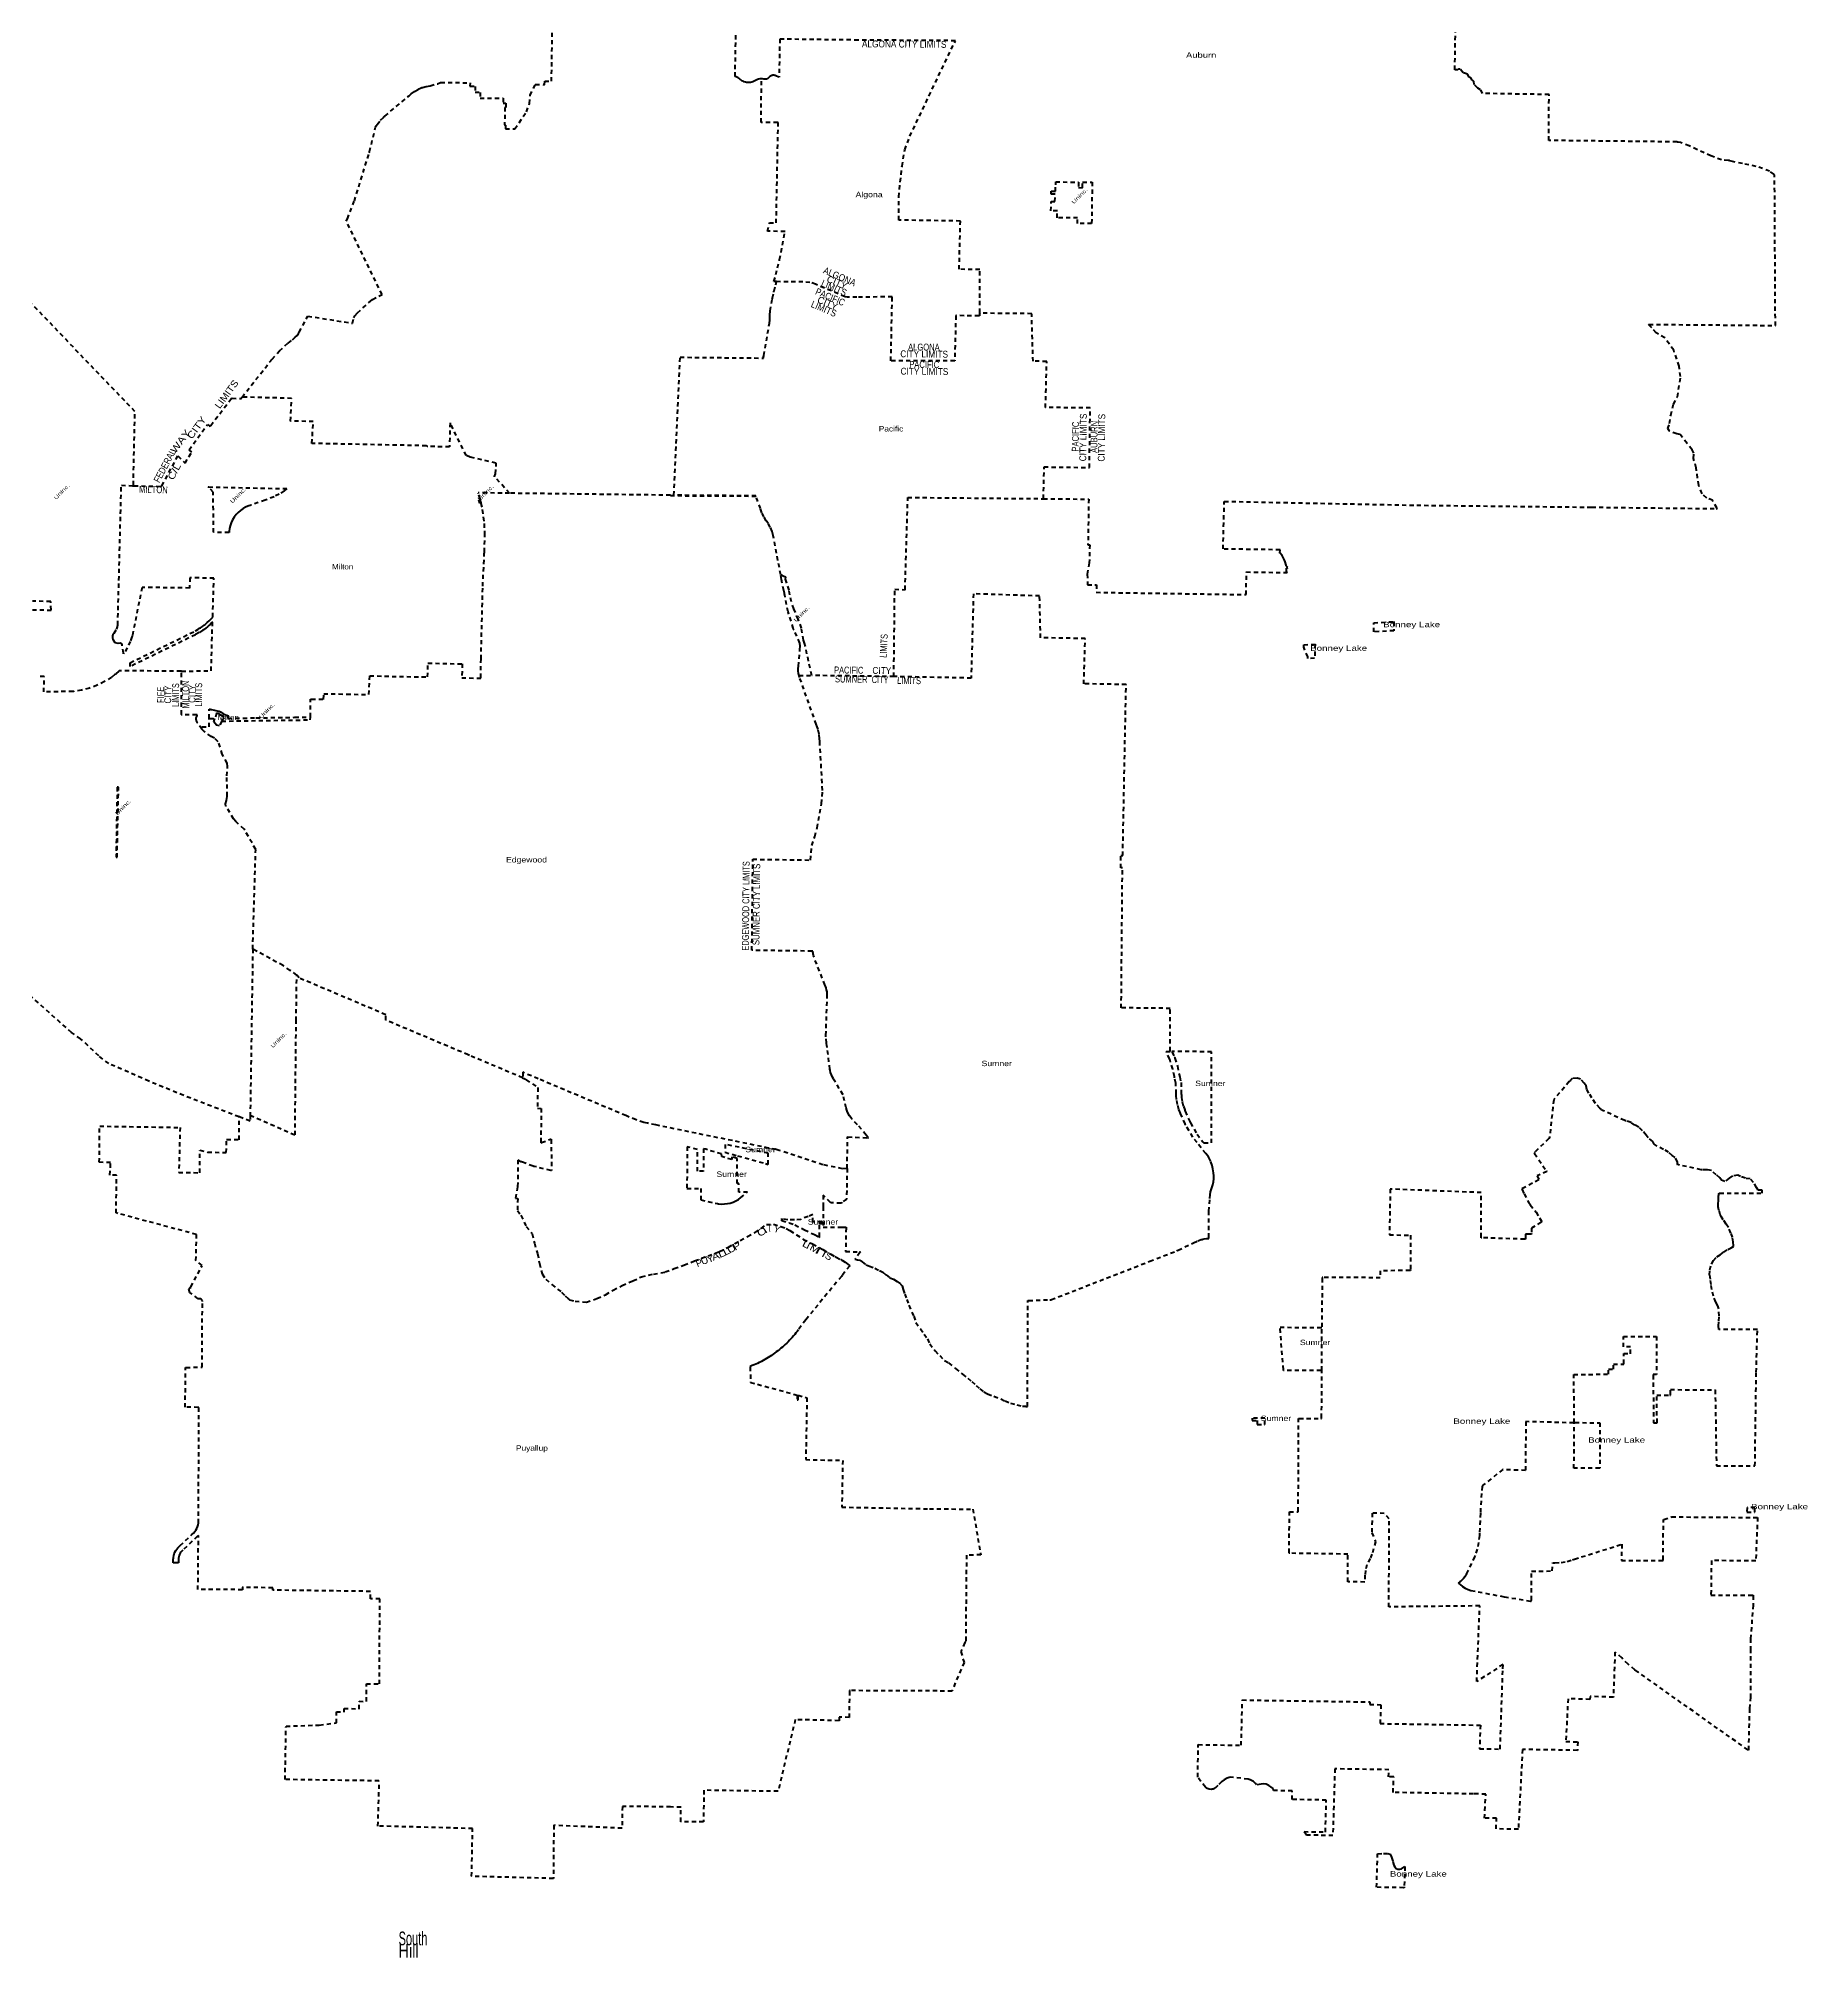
# Model space of a CAD drawing. Header units: feet. Extents: x -903180 to 1023491, y -707744 to 564635.
# Drawn here: x -335696 to -284148, y -129370 to -73448 of the extents above; entities that cross this region are included whole.
import ezdxf

# ---------------------------------------------------------------- set-up
doc = ezdxf.new("R2010")
doc.units = ezdxf.units.FT
doc.header["$LTSCALE"] = 80
doc.linetypes.add('SHORT_DASHED', pattern=[2.7, 1.5, -1.2])
doc.layers.add('13', color=7, linetype='SHORT_DASHED', lineweight=40)
for name, color, linetype in [('15', 7, 'Continuous'), ('16', 7, 'Continuous'), ('36', 7, 'Continuous')]:
    doc.layers.add(name, color=color, linetype=linetype)

msp = doc.modelspace()

# ---------------------------------------------------------------- linework, layer by layer
at = {"layer": '13'}
for p, q in [((-322795.83, -86982.46), (-322820.78, -86885.44)), ((-313533.53, -92012.58), (-313161.3, -92011.75)), ((-310771.59, -92042.59), (-313161.3, -92011.75)), ((-330718.29, -93264.8), (-330551.89, -93264.48)), ((-329450.38, -99984.04), (-329524.09, -104824.58)), ((-329850.07, -105537.14), (-329846.11, -104872.47)), ((-287225.86, -106419.95), (-287251.48, -106414.33)), ((-301592.22, -107649.39), (-301590.46, -107625.07)), ((-313587.14, -111122.74), (-313622.74, -111167.8)), ((-298302.8, -112260.44), (-298299.01, -111014.76)), ((-293225.38, -125620.21), (-293209.58, -125311.78))]:
    msp.add_line(p, q, dxfattribs=at)
for points in [[(-314626.64, -74627.35), (-314632.93, -74627.14), (-314671.62, -74629.93), (-314709.8, -74636.76), (-314747.06, -74647.53), (-314782.99, -74662.15), (-314817.19, -74680.44), (-314842.88, -74695.29), (-314876.71, -74710.82), (-314911.97, -74722.72), (-314948.28, -74730.87), (-314985.25, -74735.18), (-315022.47, -74735.6), (-315059.52, -74732.13), (-315096.01, -74724.8), (-315131.54, -74713.7), (-315165.71, -74698.95), (-315198.15, -74680.71), (-315228.5, -74659.18), (-315236.44, -74652.19), (-315256.17, -74634.83), (-315276.44, -74616.25), (-315291.07, -74604.18), (-315315.24, -74588.18), (-315340.96, -74574.79), (-315367.93, -74564.16), (-315395.87, -74556.41), (-315329.86, -70854.32)], [(-301179.66, -88326.09), (-301142.94, -86938.27), (-295534.08, -87050.76), (-290441.17, -87107.9), (-286803.78, -87151.09), (-286778.52, -87151.39), (-286789.9, -87131.33), (-286917.98, -86905.47), (-287088.41, -86841.61), (-287224.09, -86715.64), (-287320.47, -86473.22), (-287394.31, -85963.21), (-287470.27, -85686.73), (-287464.89, -85537.79), (-287514.25, -85434.69), (-287657.42, -85248.24), (-287857.62, -84990.56), (-287959.58, -84972.58), (-288171.9, -84891.81), (-288216.71, -84819.72), (-288174.05, -84669.32), (-288137.51, -84427.46), (-288056.04, -84106.25), (-287942.34, -83889.85), (-287847.99, -83301.39), (-287893.33, -82997.22), (-288049.8, -82531.9), (-288306.84, -82172.65), (-288558.94, -82030.63), (-288685.97, -81881.94), (-288765.06, -81802.95), (-288787.37, -81780.67), (-288765.06, -81780.87), (-285086.69, -81813.69), (-285109.6, -77440.4), (-285109.39, -77422.12), (-285131.67, -77405.3), (-285254.1, -77312.88), (-285647.64, -77177.94), (-286044.92, -77096.58), (-286299.39, -77045.89), (-286422.49, -77009.57), (-286460.37, -77009.47), (-286658.84, -76984.74), (-286967.59, -76871.33), (-287597.55, -76582.63), (-287850.03, -76480.69), (-287918.14, -76472.91), (-287938.14, -76470.62), (-287958.14, -76464.81), (-291687.78, -76421.74), (-291681.68, -75084.9), (-293621.43, -75053.23), (-293673.62, -74944.02), (-293753.08, -74895.22), (-293860.63, -74792.77), (-293873.31, -74697.46), (-293927.32, -74656.24), (-293951.1, -74605.69), (-294010.36, -74574.34), (-294058.4, -74493.24), (-294183.09, -74449.78), (-294272.81, -74340.11), (-294315.06, -74343.22), (-294336.18, -74361.25), (-294425.64, -74360), (-294382.29, -71389.71)], [(-329760.77, -83900.06), (-328917.4, -82832.94), (-328901.51, -82812.84), (-328883.74, -82792.94), (-328671.84, -82555.71), (-328416.46, -82323.89), (-328291.31, -82227.39), (-328268.16, -82209.54), (-328251.31, -82194.35), (-328211.2, -82158.17), (-328159.9, -82101.1), (-328117.97, -82043.29), (-328106.44, -82025.59), (-328094.61, -82003.29), (-327848.49, -81539.71), (-326542.83, -81749.43), (-326502.99, -81588.63), (-326477.94, -81532.98), (-326398.17, -81446.06), (-326022.66, -81104.15), (-325963.93, -81056.72), (-325683.37, -80909.38), (-326723.43, -78773.2), (-326692.09, -78703.79), (-326489.85, -78185.5), (-326056.99, -76786.59), (-326050.81, -76766.62), (-326045.93, -76746.59), (-325872.53, -76035.54), (-325867.51, -76014.97), (-325853.93, -75995.54), (-325824.37, -75953.24), (-325726.58, -75834.3), (-325639.22, -75748.24), (-325616.96, -75726.3), (-325599.25, -75711.37), (-324895.12, -75117.53), (-324876.68, -75101.97), (-324855.12, -75083.52), (-324832.58, -75064.23), (-324735.12, -74992.9), (-324630.73, -74932.16), (-324540.56, -74891.64), (-324520.66, -74882.7), (-324500.56, -74875.66), (-324400.53, -74853.21), (-324283.56, -74829.88), (-324071.91, -74767.43), (-323976.95, -74729.66), (-323119.69, -74742.97), (-323121.08, -74842.95), (-322971.09, -74845.29), (-322973.48, -75017.79), (-322823.51, -75020.12), (-322825.89, -75192.14), (-322150.2, -75189.71), (-322152.68, -75339.71), (-322076.27, -75339.44), (-322077.69, -75457.49), (-322106.22, -75457.24), (-322112.25, -75969.76), (-322086.38, -75980.86), (-322087.54, -76078.75), (-321812.42, -76082.08), (-321473.54, -75586.32), (-321386.09, -75346.7), (-321369.57, -75107.2), (-321217, -74794.41), (-320945.24, -74796.64), (-320944.52, -74696.48), (-320744.32, -74697.2), (-320709.72, -72321.37)], [(-308268.85, -81455.14), (-308268.85, -81435.5), (-308268.8, -80186.34), (-308868.18, -80174.15), (-308832.37, -78769.09), (-310627.52, -78742.71), (-310629.33, -78063.64), (-310532.72, -77172.53), (-310449.93, -76696.06), (-310305.46, -76296.62), (-308978.57, -73515.64), (-311811.17, -73497.37), (-314093.72, -73470.15), (-314114.95, -74556.72), (-314115.37, -74578.13), (-314138.86, -74568.64), (-314189.54, -74548.18), (-314194.54, -74545.14), (-314210.38, -74536.96), (-314226.99, -74530.49), (-314244.19, -74525.79), (-314261.78, -74522.91), (-314279.57, -74521.88), (-314297.38, -74522.73), (-314315, -74525.42), (-314332.24, -74529.95), (-314348.91, -74536.25), (-314364.83, -74544.26), (-314379.83, -74553.89), (-314393.74, -74565.04), (-314406.41, -74577.58), (-314413.3, -74588.28), (-314421.45, -74598.47), (-314430.62, -74607.75), (-314440.71, -74616.02), (-314451.61, -74623.19), (-314463.2, -74629.18), (-314475.36, -74633.92), (-314487.94, -74637.37), (-314500.81, -74639.49), (-314513.84, -74640.25), (-314526.87, -74639.64), (-314539.77, -74637.67), (-314552.39, -74634.37), (-314555.74, -74633.71), (-314594.16, -74628.4), (-314626.64, -74627.35)], [(-314190.56, -80536.18), (-314263.57, -80534.74), (-314156.79, -80137.47), (-314098.75, -79894.66), (-313977.17, -79261.77), (-313940.11, -79072.47), (-314451.6, -79067.44), (-314398.26, -78819.33), (-314198.28, -78822.03), (-314141.73, -75927.59), (-314141.24, -75902.55), (-314161.34, -75902.26), (-314640.13, -75895.25), (-314626.83, -74645.17), (-314626.64, -74627.35)], [(-332929.66, -86484.47), (-332929.22, -86464.44), (-332882.27, -84320.56), (-337921.82, -79064.69)], [(-314789.29, -86792.86), (-314792.32, -86778.84), (-317179.9, -86758.91), (-316996.78, -82738.18), (-314591.93, -82762.35), (-314571.3, -82762.42), (-314567.65, -82742.42), (-314564.51, -82725.2), (-314560.27, -82701.95), (-314557.4, -82685.2), (-314397.12, -81749.85), (-314393.49, -81728.7), (-314391, -81709.85), (-314389.03, -81694.99), (-314384.06, -81614.45), (-314382.82, -81594.35), (-314382.94, -81574.45), (-314383.36, -81506.85), (-314383.48, -81486.35), (-314382.76, -81466.85), (-314382.72, -81465.68), (-314378.21, -81423.55), (-314375.96, -81402.46), (-314372.64, -81383.55), (-314313.98, -81048.93), (-314310.27, -81027.77), (-314306.17, -81008.93), (-314269.29, -80839.16), (-314264.5, -80817.11), (-314259.6, -80799.16), (-314213.78, -80631.23), (-314190.56, -80536.18)], [(-308268.85, -81455.14), (-308272.31, -81475.5), (-308273.38, -81511), (-308274.01, -81531.58), (-308293.99, -81531.41), (-308965.5, -81525.84), (-308997.52, -82848.18), (-310856.81, -82838.96), (-310821.38, -81045.85), (-310820.47, -80975.66), (-311848.58, -80993.13), (-312129.36, -80991.12), (-312192.64, -80976.23), (-312795.64, -80722.34), (-313050.53, -80611.11), (-313218.46, -80556.78), (-313422.33, -80542.22), (-314190.56, -80536.18)], [(-306411.73, -86861.27), (-306390.86, -85934.34), (-305073.44, -85952.72), (-305049.96, -84215.15), (-306351.27, -84204.37), (-306316.23, -82859.62), (-306716.59, -82855.05), (-306754.3, -81469.81), (-308251.7, -81456.23), (-308268.85, -81455.14)], [(-332929.66, -86484.47), (-332910.34, -86484.85), (-332129.14, -86500.99), (-332108.51, -86501.41), (-332097.76, -86481.4), (-331629.98, -85610.97), (-331422.21, -85824.54), (-331227.45, -85506.8), (-331302.66, -85438.69), (-330769.49, -84698.35), (-330708.53, -84734.59), (-330687.54, -84747.07), (-330671.83, -84726.48), (-330084.16, -83956.59), (-330067.52, -83934.79), (-330048.89, -83935.49), (-329817.11, -83944.16), (-329797.11, -83946.03)], [(-329797.11, -83946.03), (-329781.3, -83926.03), (-329760.77, -83900.06)], [(-321971.58, -86701.11), (-322409.3, -86213.56), (-322372.62, -86134.26), (-322358.39, -85825.67), (-323115.21, -85646.82), (-323228.29, -85598.29), (-323701.73, -84653.53), (-323717.52, -85351.86), (-324351.35, -85338.65), (-324371.3, -85338.23), (-324391.35, -85318.26), (-327724.14, -85250.17), (-327686.59, -84615.53), (-328350.04, -84596.74), (-328318.49, -83937.05), (-329760.77, -83900.06)], [(-331522.38, -91887.68), (-330660.79, -91873.08), (-330623.6, -90452.05), (-330662.9, -90489.67), (-330694.99, -90521.78), (-330730.2, -90553.11), (-330773.24, -90590.7), (-330819.41, -90628.29), (-330885.92, -90676.85), (-330903.97, -90692.47), (-331009.61, -90760.61), (-331119.95, -90824.05), (-333025.03, -91753.55), (-333025.03, -91642.29), (-331124.64, -90713.62), (-331097.65, -90698.35), (-331053.04, -90674.85), (-331000.22, -90637.26), (-330972.05, -90620.81), (-330946.18, -90603.23), (-330916.44, -90582.87), (-330897.66, -90566.42), (-330870.27, -90547.62), (-330849.6, -90531.22), (-330774.47, -90466.61), (-330722.83, -90420.79), (-330674.7, -90373.8), (-330617.04, -90308.22), (-330582.91, -89177.73), (-331279.81, -89164.81), (-331293.64, -89462.89), (-332676.56, -89445.77), (-332957.03, -90848.02), (-332960.11, -90863.4), (-332969.18, -90888.02), (-333018.16, -91020.96), (-333107.39, -91206.21), (-333205.47, -91364.9), (-333216.49, -91382.72), (-333219.08, -91364.9), (-333257.71, -91099.65), (-333314.93, -91072.65), (-333374.71, -91079.87), (-333462.69, -91060.6), (-333503.07, -90979.81), (-333512.86, -90960.24), (-333521.29, -90939.81), (-333524.58, -90929.95), (-333528.25, -90913.31), (-333530.16, -90896.38), (-333530.3, -90879.34), (-333528.65, -90862.38), (-333525.23, -90845.69), (-333520.09, -90829.44), (-333515.54, -90819), (-333505.11, -90799.43), (-333492.25, -90779), (-333420.92, -90665.68), (-333416.33, -90657.03), (-333401.75, -90624.43), (-333390.65, -90590.48), (-333387.5, -90575.79), (-333383.79, -90558.49), (-333383.21, -90535.79), (-333278.8, -86466.07), (-332950.34, -86483.38), (-332929.66, -86484.47)], [(-326038.75, -92017.19), (-325392.79, -92036.69), (-324356.43, -92054.7), (-324345.04, -91652.98), (-323346.73, -91673.41), (-323357.19, -92079.1), (-322827.33, -92092.24), (-322807.33, -92092.73), (-322807.05, -92072.51), (-322799.32, -91530.06), (-322747.21, -89411.18), (-322703.16, -88453.27), (-322702.24, -88433.27), (-322701.11, -88413.27), (-322683.75, -87921.5), (-322704.31, -87511.91), (-322767.58, -87106.71), (-322791.28, -87002.44), (-322795.83, -86982.46)], [(-321971.58, -86701.11), (-322638.43, -86692.85), (-322879.72, -86686.92), (-322878.73, -86692.3)], [(-322820.78, -86885.44), (-322827.65, -86862.53), (-322872.75, -86712.26), (-322878.73, -86692.3)], [(-322795.83, -86982.46), (-322815.83, -86986.9), (-322835.72, -86991.31), (-322860.86, -86894.66), (-322841.65, -86890.24), (-322820.78, -86885.44)], [(-314789.29, -86792.86), (-317281.69, -86779.8), (-317281.29, -86759.22), (-321971.58, -86701.11)], [(-314066.42, -89082.16), (-314282.8, -87934.24), (-314320.26, -87814.55), (-314372.84, -87691.94), (-314437.67, -87576.01), (-314491.7, -87502.5), (-314559.7, -87389.93), (-314615.72, -87270.56), (-314657.93, -87148.92), (-314789.29, -86792.86)], [(-310771.59, -92042.59), (-310744.34, -89501.07), (-310443.16, -89512.21), (-310364, -86823.77), (-306441.17, -86860.77), (-306411.73, -86861.27)], [(-306411.73, -86861.27), (-305092.93, -86872.79), (-305114.93, -88201.22), (-305064.94, -88201.98), (-305075.41, -88729.78), (-305135.71, -89057.65), (-305127.22, -89365.69), (-304867.43, -89369.66), (-304871.66, -89588.66)], [(-304871.66, -89588.66), (-300507.67, -89655.39), (-300494.93, -88995.5), (-299313.06, -89013.58), (-299312.67, -88993.58), (-299329.67, -88993.32), (-299331.2, -88882.26), (-299291.63, -88862.65), (-299335.9, -88817.53), (-299342.95, -88798.8), (-299367.67, -88702.21), (-299384.63, -88650.39), (-299424.2, -88573.13), (-299460.41, -88514.52), (-299521.59, -88434.88), (-299530.06, -88415.64), (-299519.49, -88398.35), (-299518.76, -88350.36), (-301179.66, -88326.09)], [(-313533.53, -92012.58), (-313546.96, -91950.35), (-313554.68, -91878.94), (-313554.9, -91807.12), (-313548.08, -91740.32), (-313511.92, -91296.37), (-313507.32, -91254.34), (-313503.86, -91155.3), (-313510.03, -91067.11), (-313678.67, -90694.43), (-313690.4, -90668.51), (-313700.61, -90635.95), (-313851.24, -90155.18), (-313950.92, -89661.05), (-313955.42, -89638.71), (-313961.2, -89612.21), (-313978.76, -89531.78), (-314040.94, -89217.31), (-314066.42, -89082.16)], [(-313161.3, -92011.75), (-313369.88, -91074.48), (-313404.43, -90981.12), (-313463.18, -90633.62), (-313556.48, -90374.29), (-313684.33, -90073.47), (-313753.45, -89869.46), (-313824.62, -89527.87), (-313924.14, -89204.78), (-313919.37, -89144.11), (-313977.02, -89128.64), (-314066.42, -89082.16)], [(-335871.83, -90096.23), (-335321.65, -90105.73), (-335337.22, -89855.43), (-335866.53, -89846.29)], [(-301590.46, -107625.07), (-301563.24, -107247.87), (-301563.18, -107239.4), (-301557.28, -107148.24), (-301541.88, -107058.19), (-301517.16, -106970.25), (-301483.38, -106885.37), (-301472.89, -106850.08), (-301454.29, -106764.77), (-301444.71, -106677.99), (-301444.26, -106590.68), (-301452.94, -106503.8), (-301474.47, -106387.76), (-301497.02, -106291.8), (-301537.36, -106171.6), (-301581.06, -106075.96), (-301590.15, -106056.06), (-301606.23, -106035.96), (-301681.29, -105942.11), (-301937.6, -105623.85), (-302062.83, -105465.4), (-302264.34, -105115.74), (-302273.3, -105100.2), (-302283.99, -105075.74), (-302417.57, -104770.02), (-302426.43, -104749.75), (-302434.25, -104730.02), (-302463.87, -104655.28), (-302506.22, -104512.86), (-302533.45, -104366.79), (-302543.87, -104236.14), (-302547.28, -104216.14), (-302547.69, -104196.14), (-302553.88, -103892.41), (-302590.13, -103739.64), (-302593.3, -103726.27), (-302598.75, -103699.64), (-302643.56, -103480.72), (-302723.52, -103220.2), (-302729.2, -103201.71), (-302738.88, -103180.2), (-302826.64, -102985.36), (-302835.61, -102965.43), (-302819.82, -102965.69), (-302748.37, -102966.88), (-302724.24, -102967.28), (-302724.14, -102947.21), (-302717.98, -101712.13), (-304145.52, -101695.72), (-304110.58, -97616.68), (-304162.11, -97615.5), (-304154.96, -97255.57), (-304102.97, -97256.76), (-304004.02, -92276.4), (-305235.73, -92255.12), (-305198.05, -90935.57), (-306496.26, -90913.14), (-306524.83, -89694.92), (-308453.11, -89632.25), (-308519.2, -92087.53), (-310771.59, -92042.59)], [(-331522.38, -91887.68), (-331542.38, -91887.54), (-333322.88, -91875.04), (-333339.06, -91874.93), (-333360.86, -91894.9), (-333425.13, -91953.8), (-333443.92, -91971.02), (-333465.13, -91987.17), (-333565.08, -92063.31), (-333766.61, -92191.24), (-333980.42, -92297.41), (-334204.14, -92380.64), (-334435.35, -92440.03), (-334651.49, -92471.96), (-334666.67, -92474.21), (-334691.49, -92474.73), (-335536.26, -92491.84), (-335527.54, -92041.99), (-335719.11, -92038.81)], [(-330930.58, -93576.56), (-331054.43, -93396.21), (-331057.72, -93392.03), (-331069.44, -93373.45), (-331079.14, -93353.75), (-331086.74, -93333.14), (-331092.14, -93311.85), (-331095.28, -93290.11), (-331096.13, -93268.16), (-331094.69, -93246.25), (-331074.1, -93182.68), (-331067.6, -93162.62), (-331087.62, -93162.41), (-331507.7, -93158.09), (-331530.92, -93157.91), (-331530.79, -93137.88), (-331522.38, -91887.68)], [(-326714.02, -92553.21), (-326065.29, -92568.64), (-326038.75, -92017.19)], [(-313196.24, -97389.56), (-313157.37, -96965.65), (-313075.83, -96702.69), (-313007.42, -96450.14), (-312876.83, -95748.77), (-312847.61, -95360.35), (-312886.26, -94701.15), (-312931.72, -93926.16), (-312934.09, -93855.13), (-312949.35, -93719.9), (-312978.45, -93587.94), (-313013.27, -93483.51), (-313023.34, -93459.17), (-313032.84, -93432.35), (-313514.27, -92074.47), (-313523.94, -92047.2), (-313532.42, -92017.73), (-313533.53, -92012.58)], [(-327769.6, -93222.41), (-327763.54, -93222.3), (-327763.64, -92721.16), (-327763.65, -92701.18), (-327745.11, -92701.46), (-327386.51, -92706.92), (-327379.91, -92542.49), (-326714.02, -92553.21)], [(-330930.58, -93576.56), (-330931.59, -93512.55), (-330723.41, -93512.55), (-330718.3, -93264.8), (-330718.29, -93264.8)], [(-330718.29, -93264.8), (-330718.23, -93261.66), (-330715.52, -92996.95), (-330696.61, -92997.06), (-330693, -92997.43), (-330674.88, -92999.27), (-330653, -93002.85), (-330560.06, -93018.06), (-330449.66, -93048.24), (-330429.22, -93055.47), (-330408.11, -93062.93), (-330389.22, -93074.82), (-330317.41, -93120), (-330287.66, -93138.73), (-330277.41, -93145.05), (-330266.25, -93151.94), (-330236.17, -93166.41), (-330204.73, -93177.66), (-330184.88, -93182.49), (-330164.87, -93186.86), (-330165.64, -93207.18), (-330167.66, -93260.58), (-329355.38, -93246.03), (-328228.09, -93230.51), (-327769.6, -93222.41)], [(-330351.69, -93342.41), (-330422.56, -93483.17), (-330507.37, -93455.92), (-330582.85, -93358.6), (-330551.89, -93264.48)], [(-330351.69, -93342.41), (-330350.67, -93340.37), (-330348.02, -93336.17), (-330280.21, -93228.94), (-330302.86, -93218), (-330375.63, -93172.63), (-330424.37, -93141.99), (-330440.86, -93131.72), (-330468.76, -93121.58), (-330501.59, -93111.6), (-330551.89, -93264.48)], [(-330351.69, -93342.41), (-327772.45, -93304.43), (-327769.6, -93222.41)], [(-329846.11, -104872.47), (-331461.96, -104249.98), (-332478.21, -103833.81), (-333646.47, -103321.23), (-333936.45, -103097.49), (-334465.95, -102594.38), (-334729.76, -102417.25), (-336967.64, -100418.02), (-338232.77, -99434.31), (-339898.55, -98364.01), (-343297.92, -96411.82), (-343848.15, -96065.1), (-346260.13, -94678.22), (-347315.37, -93992.31), (-347831.21, -93425.87)], [(-329450.38, -99984.04), (-329364.44, -97079.37), (-329699.89, -96490.49), (-329946.47, -96268.8), (-330008.03, -96191.8), (-330230.04, -95816.05), (-330241.74, -95747.65), (-330210.32, -95655.95), (-330197.69, -95523.29), (-330200.57, -95102.18), (-330204.81, -94939.92), (-330182.51, -94662.55), (-330194.46, -94562.93), (-330337.63, -94308.04), (-330454.83, -93943.55), (-330562.8, -93841.54), (-330658.86, -93790.29), (-330852.23, -93655.44), (-330930.58, -93576.56)], [(-312133.69, -106374.97), (-312117.8, -105476.54), (-312117.45, -105457.09), (-312109.74, -105457.43), (-311536.5, -105482.99), (-311505.27, -105484.38), (-311527.51, -105463.88), (-311579.1, -105405.6), (-311711.96, -105229.56), (-311830.95, -105107.57), (-311997.14, -104934.38), (-312006.43, -104924.69), (-312028.32, -104894.38), (-312062.11, -104846.35), (-312100.07, -104778.22), (-312130.7, -104706.49), (-312147.63, -104651.55), (-312153.68, -104631.91), (-312158.63, -104611.55), (-312251.3, -104230.34), (-312505.14, -103807.32), (-312518.67, -103784.78), (-312529.61, -103767.32), (-312558.65, -103718.6), (-312589.88, -103651), (-312613.87, -103580.5), (-312626.38, -103525.4), (-312630.09, -103509.09), (-312633.12, -103485.4), (-312713.94, -102853.56), (-312717.77, -102823.6), (-312719.4, -102813.56), (-312735.42, -102714.53), (-312748.49, -102540.3), (-312750.07, -102519.29), (-312749.47, -102500.3), (-312715.57, -101419.86), (-312714.99, -101401.4), (-312712.94, -101379.86), (-312709.71, -101345.73), (-312709.7, -101285.55), (-312715.98, -101225.7), (-312728.48, -101166.83), (-312747.07, -101109.59), (-312765.62, -101067.91), (-312772.54, -101047.91), (-312780.38, -101027.91), (-313116.04, -100171.12), (-313132.32, -100064.03), (-313135.35, -100044.05), (-313156.56, -100043.75), (-314907.24, -100019.51), (-314879.77, -97366.25), (-313196.24, -97389.56)], [(-328168.81, -100741.04), (-328357.13, -100603.57), (-328566.81, -100465.14), (-329450.38, -99984.04)], [(-329524.09, -104824.58), (-328218.91, -105398.08), (-328185.6, -102070.69), (-328168.81, -100741.04)], [(-325576.08, -102052.09), (-325574.24, -101896.31), (-328099.43, -100826.33), (-328161.5, -100746.37), (-328168.81, -100741.04)], [(-321586.55, -103735.88), (-323132.61, -103083.5), (-323152.61, -103075.06), (-323172.61, -103066.21), (-325560.06, -102058.85), (-325576.08, -102052.09)], [(-321586.55, -103735.88), (-321586.56, -103736.15), (-321522.1, -103763.35), (-321516.41, -103765.75), (-321482.1, -103789.27), (-321145.66, -104019.85), (-321155.35, -104617.91), (-321048.25, -104624.38), (-321054.14, -105605.64), (-321054.25, -105624.65), (-321034.26, -105617.54), (-320774.8, -105525.31), (-320753.9, -105517.88), (-320753.73, -105538.2), (-320746.28, -106415.95), (-320746.1, -106435.97), (-320766.21, -106431.27), (-321239.13, -106320.52), (-321256.82, -106316.38), (-321279.13, -106308.33), (-321595.16, -106194.26), (-321622.22, -106184.49), (-321635.16, -106178.35), (-321725.55, -106132.99), (-321731.93, -106908.84), (-321795.03, -107246.39), (-321731.35, -107248.96), (-321734.56, -107597.57), (-321635.68, -107740.92), (-321484.1, -108064.85), (-321340.64, -108241.87), (-321324.45, -108261.85), (-321313.46, -108281.87), (-321242.66, -108555.81), (-321149.35, -108857.4), (-321096.24, -109144.77), (-321017.04, -109450.32), (-320909.02, -109603.38), (-320734.57, -109758.71), (-320570.13, -109895.93), (-320449.73, -109980.77), (-320351.56, -110087.6), (-320256.6, -110175.04), (-320231.39, -110196.96), (-320219.15, -110200), (-320060.37, -110239.4), (-319728.43, -110272.88), (-319422.05, -110165.71), (-319169.98, -110054.3), (-318948.02, -109922.68), (-318687.81, -109789.2), (-318371.23, -109649.95), (-318127.18, -109530.47), (-317776.64, -109455.61), (-317432.21, -109392.76), (-317172.15, -109293.43), (-316885.91, -109192.21), (-316577.45, -109070.99), (-316182.3, -108920.01), (-315851.7, -108798.88), (-315591.5, -108667.42), (-315246.5, -108474.07), (-315030.62, -108354.47), (-314808.74, -108242.94), (-314639.15, -108121.15), (-314481.68, -108009.35), (-314280.38, -108002.16), (-314063.29, -108069.32), (-313906.55, -108126.2), (-313798.09, -108180.86), (-313609.44, -108306.15), (-313402.73, -108441.54), (-313139.64, -108575.16), (-312836.44, -108741.09), (-312609.58, -108872.56), (-312494.14, -108942.66), (-312464.25, -108960.81), (-312454.14, -108965.41), (-312330.08, -109021.9), (-312318.73, -109027.07), (-312290.08, -109043.93), (-312270.44, -109055.48), (-312194.17, -109106.42), (-312148.39, -109138.79), (-312098.91, -109178.42), (-312069.59, -109190.44), (-312048.9, -109198.92), (-312064.34, -109218.64), (-312276.12, -109489.03), (-312300.03, -109519.55), (-312300.47, -109520.11), (-313339.42, -110788.86), (-313552.19, -111077.33), (-313587.14, -111122.74)], [(-312133.69, -106374.97), (-312270.03, -106387.42), (-312837.57, -106266.58), (-314111.43, -105849.81), (-314196.05, -105824.04), (-314418.72, -105781.6), (-317710.12, -105108.68), (-317947.81, -105060.7), (-318056.08, -105032.35), (-318280.39, -104959.24), (-318577.15, -104836.3), (-321132.39, -103765.64), (-321579.82, -103574.6), (-321586.55, -103735.88)], [(-287251.48, -106414.33), (-287904.92, -106270.73), (-287924.57, -106266.41), (-287935.45, -106246.33), (-287937.45, -106242.64), (-287939.23, -106182.32), (-288009.07, -106057.36), (-288093.22, -105994.67), (-288197.36, -105905.73), (-288349.75, -105820.62), (-288532.24, -105725.32), (-288622.44, -105666.61), (-288660.32, -105594.06), (-288792.51, -105480.89), (-288854.49, -105402.2), (-288960.51, -105279.1), (-289066.61, -105176.09), (-289178.88, -105111.25), (-289291.11, -105032.34), (-289436.53, -104992.62), (-289458.32, -104986.91), (-289476.53, -104978.56), (-290118.85, -104684.09), (-290138.79, -104674.95), (-290151.85, -104654.92), (-290201.78, -104616.16), (-290325.83, -104478.89), (-290429.7, -104319.6), (-290517.57, -104178.48), (-290583.5, -104079.66), (-290595.13, -103971.04), (-290657.13, -103894.37), (-290761.14, -103771.27), (-290865.52, -103742.65), (-291008.24, -103754.09), (-291057.2, -103805.45), (-291069.73, -103818.59), (-291092.9, -103845.45), (-291545.22, -104369.5), (-291665.83, -105466.28), (-291668.59, -105491.34), (-291684.18, -105506.28), (-292097.49, -105902.36), (-292115.73, -105919.84), (-292101.04, -105941.53), (-291758.24, -106444.97), (-291744.11, -106463), (-292026.68, -106592.68), (-291975.05, -106707.95), (-292457.91, -106961.6), (-292477.59, -106971.94), (-292468.28, -106992.11), (-292409.85, -107118.69), (-292256.37, -107393.81), (-292244, -107415.99), (-292230.14, -107433.81), (-292061.21, -107651.09), (-291958.45, -107813.56), (-291904.95, -107909.84), (-291894.78, -107928.13), (-291917.47, -107942.54), (-292190.87, -108116.14), (-292191.1, -108271.52), (-292191.13, -108291.51), (-292213.76, -108291.56), (-292351.07, -108291.86), (-292370.83, -108291.9), (-292370.66, -108311.9), (-292369.72, -108425.75), (-292369.61, -108439.22), (-292389.55, -108438.53), (-293637.96, -108395.39), (-293657.96, -108394.7), (-293657.97, -108375.9), (-293658.48, -107079.92), (-296308.66, -106976.96), (-296332.31, -108307.03), (-295721.07, -108322.77), (-295716.1, -109328.77), (-295716, -109348.75), (-295737.74, -109348.96), (-296600.48, -109356.98), (-296597.91, -109560.96), (-298274.59, -109549.03), (-298294.56, -109548.89), (-298294.65, -109579.26), (-298299.01, -111014.76)], [(-329524.09, -104824.58), (-329526.69, -104995.52), (-329846.11, -104872.47)], [(-325773.35, -124220.44), (-328506.66, -124180.91), (-328481.02, -122625.67), (-327510.7, -122594.54), (-327010.22, -122531.75), (-327009.84, -122206.63), (-326789.85, -122211.11), (-326789.31, -122111.1), (-326349.35, -122120.07), (-326348.16, -121901.77), (-326138.18, -121906.05), (-326135.36, -121389.28), (-325760.41, -121396.93), (-325747.69, -118917.23), (-326023.9, -118913.62), (-326022.2, -118700.11), (-328865.61, -118663.56), (-328868.62, -118594.28), (-329744.06, -118580.34), (-329751.2, -118649.73), (-331046.46, -118643.53), (-331032.53, -117092.91), (-331032.31, -117068.56), (-331056.92, -117091.78), (-331486.87, -117497.36), (-331494.42, -117503.8), (-331520.76, -117529.45), (-331544.26, -117557.71), (-331564.69, -117588.27), (-331581.8, -117620.81), (-331595.42, -117654.95), (-331605.4, -117690.33), (-331611.63, -117726.56), (-331612.72, -117743.24), (-331614.03, -117763.29), (-331614.21, -117783.24), (-331614.78, -117845.12), (-331614.96, -117865.37), (-331634.96, -117865.15), (-331745.62, -117863.95), (-331764.95, -117863.74), (-331764.77, -117843.73), (-331764.21, -117781.58), (-331764.03, -117761.41), (-331762.73, -117741.58), (-331760.59, -117708.93), (-331751.7, -117657.23), (-331737.46, -117606.73), (-331718.02, -117558.01), (-331693.6, -117511.58), (-331664.45, -117467.96), (-331630.9, -117427.63), (-331606.4, -117403.76), (-331589.89, -117388.58), (-331566.4, -117366.24), (-331220.66, -117037.35), (-331179.37, -116999.88), (-331142.23, -116958.3), (-331109.63, -116913.07), (-331081.94, -116864.67), (-331059.46, -116813.65), (-331042.44, -116760.56), (-331039.84, -116749.35), (-331031.09, -116711.63), (-331031.08, -116709.35), (-331019.32, -113356.72), (-331019.26, -113338.23), (-331039.25, -113337.92), (-331417.67, -113332.08), (-331406.73, -112194.76), (-331406.54, -112174.62), (-331391.75, -112174.23), (-330927.23, -112161.93), (-330916.99, -110252.34), (-330916.88, -110232.14), (-330932.75, -110212.34), (-330962.73, -110174.92), (-331043.22, -110170.6), (-331284.02, -109990.9), (-331315.63, -109891.67), (-331281.24, -109849.57), (-331256.8, -109845.74), (-331250.77, -109826.44), (-330922.4, -109199.21), (-331104.98, -109061.92), (-331089.45, -108299.55), (-333430.68, -107673.55), (-333417.69, -106569.89), (-333610.69, -106569.13), (-333590.04, -106201.64), (-333920.24, -106196.18), (-333909.82, -105143.32), (-331567.26, -105181.24), (-331604.35, -106494.81), (-330992.34, -106499.35), (-330990.03, -105838.35), (-330765, -105900.9), (-330219.97, -105911.89), (-330210.53, -105529.29), (-329850.07, -105537.14)], [(-312133.69, -106374.97), (-312149.47, -107267.48), (-312272.58, -107366.37), (-312293.7, -107383.33), (-312312.58, -107383.22), (-312589.73, -107381.7), (-312602.71, -107381.63), (-312622.87, -107361.59), (-312829.36, -107156.33), (-312830.5, -107488.32), (-312832.54, -108083.89), (-312316.41, -108086.72), (-312296.41, -108086.39), (-312276.41, -108086.94), (-312184.01, -108089.48), (-312164.02, -108090.03), (-312164.36, -108109.56), (-312176.47, -108794.08), (-311770.56, -108806.6), (-311742.27, -108807.48), (-311757.74, -108827.22), (-311892.2, -108998.89), (-311907.69, -109018.67), (-311887.86, -109022.81), (-311825.85, -109035.74), (-311763.58, -109044.05), (-311695.48, -109100.64), (-311581.27, -109187.57), (-311482.95, -109224.18), (-311320.4, -109281.18), (-311188.03, -109348.09), (-311093.78, -109398.76), (-310997.63, -109479.59), (-310891.44, -109558.44), (-310779.08, -109603.15), (-310676.85, -109669.94), (-310578.66, -109742.74), (-310530.65, -109799.24), (-310496.87, -109899.91), (-310455.18, -110034.79), (-310397.49, -110191.85), (-310337.86, -110362.99), (-310190.37, -110683.29), (-310128.75, -110864.49), (-309994.83, -111052.04), (-309884.9, -111207.31), (-309786.96, -111344.45), (-309727.21, -111485.43), (-309569.23, -111687.15), (-309433.12, -111828.47), (-309295.02, -111971.8), (-309178.75, -112042.67), (-308974.39, -112202.37), (-308768.07, -112370.12), (-308619.8, -112483.35), (-308499.62, -112584.37), (-308371.46, -112701.54), (-308265.33, -112798.49), (-308149.13, -112887.45), (-308038.83, -112944.22), (-307856.25, -113015.37), (-307655.59, -113088.61), (-307529.24, -113151.47), (-307372.76, -113216.48), (-307190.1, -113265.52), (-307021.45, -113300.41), (-306938.8, -113305.83), (-306912.83, -113307.86), (-306898.8, -113308.06), (-306877.72, -113308.36), (-306863.52, -110246.96), (-306863.42, -110224.96), (-306843.43, -110224.22), (-306221.71, -110201.39), (-306191.6, -110200.29), (-306181.71, -110196.44), (-303313.29, -109081.11), (-302524.56, -108774.32), (-302515.08, -108770.63), (-302484.56, -108756.03), (-302099.9, -108571.91), (-302077.4, -108561.15), (-302059.9, -108551.66), (-302041.22, -108541.53), (-301917.56, -108485.2), (-301812.46, -108450.06), (-301791.1, -108442.91), (-301772.46, -108438.02), (-301729.42, -108426.71), (-301665, -108416.84), (-301617.59, -108414.59), (-301597.65, -108413.83), (-301597.45, -108385.44), (-301592.33, -107665.07), (-301592.22, -107649.39)], [(-285643.57, -112311.44), (-285610.74, -111070.14), (-286734.84, -111071.87), (-286743.4, -110964.1), (-286736.51, -110816.8), (-286722.27, -110668.44), (-286736.33, -110465.74), (-286766.89, -110379.75), (-286824.15, -110270.02), (-286893.19, -110094.24), (-286938.64, -109905.04), (-286960.92, -109761.56), (-286978.25, -109605.8), (-287002.79, -109474.15), (-286999.94, -109331.74), (-286950.08, -109161.92), (-286892.65, -109055.22), (-286788.34, -108949.41), (-286692.12, -108887.96), (-286586.46, -108812.84), (-286473.15, -108734.42), (-286375.43, -108692.14), (-286326, -108660.28), (-286306.26, -108647.55), (-286307.04, -108632.61), (-286313.51, -108511.1), (-286335.09, -108380.32), (-286382.84, -108257.47), (-286456.57, -108100.32), (-286524.49, -107997.49), (-286604.38, -107872.48), (-286664.28, -107775.71), (-286692.17, -107715.27), (-286729.86, -107588.44), (-286751.58, -107491.84), (-286753.25, -107403.37), (-286744.83, -107306.91), (-286744.5, -107222.47), (-286740.34, -107184.28), (-286738.11, -107132.02), (-286733.64, -107114.42), (-286728.56, -107094.41), (-286711.11, -107094.38), (-285471.21, -107092.17), (-285471.74, -107028.21), (-285471.95, -107003.8), (-285491.91, -107004), (-285589.41, -107005), (-285637.35, -106930.4), (-285721.18, -106785.28), (-285819.24, -106682.31), (-285961.82, -106661.56), (-286106.31, -106612.67), (-286182.52, -106576.15), (-286333.29, -106591.55), (-286436.03, -106659.46), (-286556.97, -106751.41), (-286653.29, -106720.81), (-286701.23, -106646.21), (-286809.41, -106563.3), (-286945.54, -106432.01), (-287068.04, -106411.36), (-287211.48, -106417.82), (-287225.86, -106419.95)], [(-313622.74, -111167.8), (-313659.24, -111211.84), (-313696.21, -111255.31), (-313734.09, -111298.23), (-313772.94, -111340.54), (-313812.13, -111381.84), (-313852.33, -111422.96), (-313893.1, -111462.94), (-313934.79, -111502.61), (-313977.01, -111541.09), (-314019.68, -111578.99), (-314062.99, -111616.19), (-314107.48, -111652.94), (-314152.34, -111688.33), (-314197.41, -111723.06), (-314243.63, -111757.32), (-314289.99, -111790.53), (-314337.3, -111823.17), (-314385.29, -111854.64), (-314433.12, -111885.26), (-314482.06, -111915.41), (-314531.69, -111944.4), (-314581.13, -111972.53), (-314631.39, -112000.02), (-314683.03, -112026.73), (-314696.51, -112033.19), (-314745.59, -112056.55), (-314795.27, -112078.92), (-314845.4, -112100.32), (-314895.58, -112120.99), (-314940.07, -112138.48), (-314954.33, -112143.82), (-314954.05, -112165.97), (-314948.36, -112607.85), (-313585.4, -112980.98), (-313587.92, -113113.9), (-313561.27, -113119.55), (-313560.46, -112986.41), (-313302.89, -113057.95), (-313338.07, -114860.87), (-312260.16, -114881.9), (-312286.73, -116243.52), (-309735.22, -116293.31), (-308469.26, -116302.92), (-308237.57, -117637.53), (-308655.71, -117641.11), (-308677.63, -120151.14), (-308695.78, -120171.14), (-308704.3, -120191.14), (-308816.1, -120453.62), (-308726.83, -120770.43), (-309080.69, -121603.4), (-312046.39, -121590.6), (-312063.21, -121590.52), (-312063.49, -121610.51), (-312074.2, -122369.16), (-312365.31, -122366.39), (-312366.93, -122466.96), (-313642.32, -122435.39), (-314145, -124525.04), (-316303.58, -124493.52), (-316318.86, -125417.13), (-316978.84, -125410.3), (-316971.86, -124988.58), (-317274.03, -124979.37), (-318680.94, -124962.28), (-318690.45, -125600.45), (-320679.97, -125515.46), (-320691.18, -127064.57), (-323071.82, -127001.56), (-323044.79, -125609.69), (-325803.15, -125536.69), (-325765, -124242.68), (-325773.35, -124220.44)], [(-298302.8, -112260.44), (-298324.14, -112260.41), (-299398.71, -112258.97), (-299418.71, -112258.94), (-299420.31, -112238.94), (-299519.24, -111002.24), (-298319.01, -111014.55), (-298299.01, -111014.76)], [(-290946.45, -113801.83), (-290946.63, -113781.83), (-290959.15, -112379.24), (-289947.89, -112371.76), (-289951.79, -112226.55), (-289804.75, -112226.23), (-289803.27, -112077.37), (-289525.54, -112078.43), (-289500.18, -112078.53), (-289500.58, -112058.51), (-289506.28, -111771.78), (-289303.29, -111772.82), (-289308.57, -111570.77), (-289508.84, -111572.43), (-289514.04, -111270.24), (-288554.08, -111273.15), (-288548.53, -112383.64), (-288633.19, -112381.42), (-288648.28, -112381.02), (-288648.1, -112400.89), (-288635.92, -113763.22), (-288635.74, -113783.36), (-288621.15, -113783.73), (-288534.68, -113785.94), (-288540.91, -112979.01), (-288163.03, -112978.44), (-288143.04, -112978.41), (-288143.2, -112959.32), (-288144.35, -112819.45), (-286839.91, -112829.85), (-286804.37, -115041.59), (-285682.03, -115040.95), (-285643.57, -112311.44)], [(-293209.58, -125311.78), (-293559.74, -125305.83), (-293523.9, -124606.33), (-293883.74, -124600.22), (-296224.21, -124556.95), (-296207.3, -124107.15), (-296357.32, -124104.82), (-296349.43, -123894.92), (-297923.27, -123870.55), (-297980.79, -125814.91), (-298743.97, -125801.02), (-298814.78, -125699.72), (-298197.81, -125710.94), (-298170.31, -124781.29), (-299170.2, -124763.09), (-299162.81, -124513.2), (-299707.91, -124503.28), (-299715.8, -124446.89), (-299786.66, -124396.83), (-299842.73, -124357.55), (-299918.97, -124319.41), (-299996.12, -124305.37), (-300065.91, -124311.72), (-300203.25, -124335.62), (-300236.97, -124294.55), (-300289.49, -124241.99), (-300332.49, -124215.5), (-300385.54, -124187.41), (-300445.11, -124170.84), (-300965.06, -124107.93), (-301005.24, -124121.52), (-301061.73, -124144.39), (-301145.47, -124191.86), (-301217.35, -124243.34), (-301334.21, -124354.96), (-301403.29, -124420.44), (-301407.83, -124425.32), (-301425.94, -124438.63), (-301468.13, -124459.52), (-301493.88, -124465.07), (-301513.16, -124467.21), (-301587.46, -124457.53), (-301639.3, -124445.86), (-301665.93, -124430.89), (-301692.42, -124407.17), (-301917.69, -124107.86), (-301900.44, -123163.88), (-300650.5, -123183.23), (-300615.99, -121863.61), (-296898.74, -121921.16), (-296902.69, -121996.12), (-296577.51, -122001.16), (-296606.42, -122550.78), (-293682.6, -122596.05), (-293705.23, -123283.07), (-293106.17, -123293.25), (-293026.49, -120957.42), (-293020.52, -120826.08), (-293788.55, -121327.13), (-293700.56, -119121.94), (-296349.1, -119150.07), (-296334.8, -116586.99), (-296483.18, -116425.07), (-296837.34, -116420.21), (-296841.24, -116993.68), (-296734.14, -117251.69), (-296840.05, -117610.39), (-296893.4, -117743.07), (-296985.25, -117922.74), (-297030.55, -118086.47), (-297044.94, -118226.6), (-297051.95, -118426), (-297542.19, -118416.46), (-297545, -117613.33), (-299236.51, -117589), (-299256.54, -117588.71), (-299256.29, -117568.71), (-299241.99, -116377.81), (-299011.91, -116380.81), (-298987.56, -116381.13), (-298987.51, -116361.07), (-298980.09, -113679.25), (-298980.04, -113662.27), (-298960.03, -113662.19), (-298327.04, -113659.65), (-298307.05, -113659.57), (-298306.98, -113635.2), (-298302.8, -112260.44)], [(-290946.45, -113801.83), (-290966.45, -113790.33), (-292357.82, -113752.19), (-292367.68, -115174.05), (-293031.85, -115150.69), (-293606.94, -115608.82), (-293623.5, -115622.01), (-293626.23, -115644.75), (-293650.39, -115845.72), (-293682.6, -116421.6), (-293706.14, -116999.03), (-293708.97, -117019.03), (-293709.78, -117039.03), (-293711, -117069.01), (-293732.59, -117272.68), (-293775.35, -117472.97), (-293833.75, -117652.14), (-293838.95, -117668.1), (-293850.43, -117692.14), (-294074.98, -118162.27), (-294084.53, -118182.27), (-294094.37, -118202.27), (-294101.8, -118217.64), (-294133.81, -118271.27), (-294171.24, -118321.26), (-294213.7, -118367.06), (-294242.32, -118392.09), (-294261.05, -118408.47), (-294282.32, -118423.73), (-294326.17, -118455.2), (-294275.03, -118501.83), (-294202.26, -118556.85), (-294124.13, -118603.95), (-294041.5, -118642.63), (-293955.29, -118672.47), (-292977.06, -118858.03), (-292217.29, -118979.49), (-292197.44, -118982.66), (-292197.12, -118945.2), (-292189.98, -118106.32), (-291590.99, -118104.96), (-291576.26, -117890.27), (-291574.96, -117871.29), (-291554.89, -117871.2), (-291510.36, -117870.99), (-291329.12, -117857.26), (-291150.31, -117824.66), (-290999.94, -117780.59), (-290979.96, -117774.73), (-290940.34, -117758.85), (-289559.32, -117326.95), (-289572.75, -117795.65)], [(-289572.75, -117795.65), (-288375.85, -117800.05), (-288355.88, -117800.12), (-288355.74, -117774), (-288349.69, -116630.08), (-288349.58, -116608.84), (-288333.33, -116603.49), (-288105.82, -116528.49), (-285607.21, -116546.66), (-285658.37, -117809.59), (-286950.27, -117802.22), (-286963.6, -118809.09), (-285755.6, -118809.75), (-285735.6, -118809.76), (-285735.65, -118828.04), (-285736.3, -119098.59), (-285808.46, -120083.02), (-285811.62, -120375.15), (-285815.11, -121777.74), (-285842.53, -122120.6), (-285870.24, -123306.93), (-285870.76, -123329.22), (-285890.71, -123315.09), (-289074.68, -121059.98), (-289090.11, -121049.05), (-289114.68, -121031.79), (-289178.3, -120987.09), (-289378.55, -120823.35), (-289560.58, -120639.57), (-289759.66, -120468.95), (-289806.85, -121780.6), (-290484.56, -121760.78), (-290488.9, -121844.93), (-291127.53, -121827.42), (-291192.54, -123075.74), (-290842.38, -123081.69), (-290855.18, -123331.5), (-292455.88, -123304.3), (-292575, -125629.34), (-293225.38, -125620.21)]]:
    msp.add_lwpolyline(points, dxfattribs=at)
for points in [[(-306012.85, -78672.44), (-306005.93, -78474.51), (-306193.43, -78475.25), (-306189.71, -78199.96), (-306077.61, -78202.25), (-306073.03, -77987.19), (-306187.43, -77982.62), (-306185.88, -77900.39), (-306058.02, -77902.18), (-306055.75, -77719.49), (-306054.97, -77675.83), (-306054.19, -77626.71), (-305393.55, -77641.73), (-305394.7, -77796.17), (-305275.73, -77798.45), (-305270.01, -77641.73), (-304992.04, -77638.31), (-305008.94, -78846.02), (-305418.72, -78842.84), (-305418.72, -78673.54)], [(-330139.86, -87847.92), (-330597.07, -87839.4), (-330599.35, -86672.05), (-330731.74, -86538.73), (-330751.6, -86518.72), (-330731.21, -86519.17), (-328455.62, -86568.11), (-328534.5, -86632.22), (-328677.93, -86725.31), (-328830.85, -86803.17), (-329084.84, -86900.9), (-329492.47, -87047.74), (-329591.42, -87079.27), (-329656.72, -87108.97), (-329726.95, -87148.25), (-329802.44, -87200.42), (-329872.36, -87260.44), (-329928.38, -87320.71), (-329990.31, -87399.15), (-330038.49, -87478.21), (-330077.79, -87561.13), (-330108.21, -87647.7), (-330129.4, -87736.99), (-330137.39, -87798.88), (-330139.76, -87828.12)], [(-296201.86, -90706.95), (-296787.21, -90741.57), (-296784.69, -90477.95), (-296199.34, -90443.33)], [(-298826.62, -91119.58), (-298495.5, -91099.27), (-298512.42, -91506.07), (-298713.11, -91518.38), (-298711.01, -91467.83), (-298829.61, -91191.37)], [(-333403.66, -97306.52), (-333362.23, -95268.14), (-333397.51, -95269.16), (-333433.7, -97284.79), (-333434.21, -97305.57)], [(-301743.42, -105626.44), (-301731.6, -105626.52), (-301518.96, -105627.99), (-301516.15, -102976.56), (-302650.92, -102966.21), (-302669.99, -102966.04), (-302660.99, -102986.03), (-302599.13, -103123.39), (-302588.59, -103146.79), (-302583.33, -103163.39), (-302510.48, -103393.48), (-302451.25, -103670.35), (-302447.78, -103686.54), (-302442.13, -103710.35), (-302403.48, -103873.26), (-302396.97, -104193.07), (-302396.56, -104213.07), (-302393.39, -104233.07), (-302388.81, -104305.48), (-302368.78, -104436.76), (-302335.14, -104565.23), (-302296.01, -104668.91), (-302288.18, -104689.66), (-302279.77, -104708.91), (-302148.81, -105008.59), (-302138.49, -105032.22), (-302129.05, -105048.59), (-301937.73, -105380.57), (-301767.41, -105596.09)], [(-314434.36, -106257.47), (-314433.27, -105933.17), (-315688.69, -105675.6), (-315689.46, -105902.27), (-315322.2, -106009.54), (-314513.87, -106233.82)], [(-315906.33, -107398.61), (-315878.89, -107403.24), (-315792.9, -107411.68), (-315706.49, -107411.09), (-315620.63, -107401.46), (-315536.23, -107382.92), (-315454.24, -107355.66), (-315375.55, -107319.97), (-315301.02, -107276.26), (-315231.47, -107224.99), (-315031.65, -107066.86), (-315291.38, -107065.44), (-315290.52, -106814.17), (-315340.78, -106813.89), (-315338.3, -106083.36), (-315488.92, -106039.37), (-315489.18, -106117.82), (-315787.63, -106030.65), (-315789.07, -105951.69), (-316249.44, -105817.23), (-316312.23, -105799.51), (-316314.45, -106456.82), (-316495.35, -106455.83), (-316493.23, -105826.77), (-316794.45, -105741.79), (-316798.55, -106956.69), (-316396.56, -106958.89), (-316397.69, -107294.53)], [(-312934.05, -108386.86), (-312933.97, -108363.99), (-312932.73, -108000.92), (-312932.67, -107982.84), (-312912.66, -107982.95), (-312857.04, -107983.25), (-312856.86, -107933), (-313133.51, -107931.48), (-313133.14, -107713.11), (-313269.01, -107773.41), (-313480.71, -107858.88), (-313669.98, -107876.16), (-313863.17, -107869.34), (-314016.05, -107848.62), (-314068.44, -107864.47), (-314032.35, -107894.74), (-313819.26, -107955.87), (-313658.53, -108020.8), (-313373.36, -108166.56), (-313084.12, -108302.3), (-312959.15, -108372.72)], [(-299963.77, -113838.52), (-299958.53, -113649.99), (-300330.69, -113650.13), (-300332.67, -113721.76), (-300180.64, -113722.49), (-300183.83, -113837.47)], [(-290946.45, -113801.83), (-290926.45, -113782.07), (-290199.43, -113784.86), (-290205.34, -115104.95), (-290955.37, -115111.35), (-290945.35, -113821.83)], [(-285682.18, -116395.42), (-285685.66, -116250.95), (-285909.38, -116252.79), (-285915.27, -116394.01)], [(-295899.84, -127333.32), (-295919.71, -127333.02), (-296704.62, -127321.35), (-296677.28, -126342.6), (-296505.58, -126331.84), (-296374.79, -126340.09), (-296313.05, -126354.52), (-296267.46, -126447.5), (-296232.8, -126572.33), (-296205.83, -126672.95), (-296177.39, -126723.13), (-296139.65, -126771.36), (-296085.34, -126789.59), (-296025.59, -126789.1), (-295980.85, -126779.38), (-295878.67, -126716.91), (-295899.02, -127309.58)]]:
    msp.add_lwpolyline(points, close=True, dxfattribs=at)

# ---------------------------------------------------------------- texts
at = {"layer": '15'}
for s, height, rotation, width, p in [('ALGONA CITY LIMITS', 200, 359.63, 0.9, (-311700.88, -73707.09)), ('LIMITS', 200, 336.807, 0.9, (-312909.89, -80658.33)), ('ALGONA', 200, 336.807, 0.9, (-312850.69, -80283.54)), ('PACIFIC', 200, 336.807, 0.85, (-313077.48, -80897.65)), ('LIMITS', 200, 336.807, 0.9, (-313206.27, -81265.88)), ('CITY LIMITS', 200, 359.484, 0.9, (-310583.99, -82738.78)), ('ALGONA', 200, 359.484, 0.8, (-310356.07, -82539.09)), ('CITY LIMITS', 200, 359.484, 0.9, (-310576.02, -83244.73)), ('PACIFIC', 200, 359.484, 0.8, (-310323.39, -83046.14)), (' LIMITS', 200, 53.796, 1.1, (-330459.6, -84323.68)), (' CITY ', 200, 53.796, 1.2, (-331273.79, -85214.73)), ('CITY LIMITS', 200, 89.226, 0.9, (-305167.87, -85772.42)), ('CITY LIMITS', 200, 89.226, 0.9, (-304629.91, -85780.99)), (' WAY ', 200, 53.796, 1.25, (-331757.63, -85631.68)), ('PACIFIC', 200, 89.226, 0.8, (-305386.66, -85488.48)), ('AUBURN', 200, 89.226, 0.8, (-304842.79, -85527.83)), ('FEDERAL', 200, 61.796, 0.85, (-332174.45, -86412.19)), ('C/L', 200, 61.746, 1.2, (-331767.58, -86337.91)), ('MILTON', 200, 358.709, 0.8, (-332763.45, -86686.74)), ('LIMITS', 201, 87.261, 0.8, (-310981.28, -91499.88)), ('LIMITS', 201, 89.589, 0.8, (-331599.64, -92929.18)), ('MILTON', 201, 90.49, 0.8, (-331300.92, -92972.34)), ('LIMITS', 201, 89.589, 0.8, (-330928.67, -92920.11)), ('PACIFIC', 201, 359.261, 0.8, (-312510.61, -91949.97)), ('SUMNER', 201, 359.261, 0.75, (-312487.17, -92212.64)), ('CITY', 201, 359.261, 0.8, (-311418.22, -92230.53)), ('CITY ', 201, 359.261, 0.9, (-311397.16, -91963.84)), ('LIMITS', 201, 359.261, 0.8, (-310674.26, -92256.04)), ('FIFE', 201, 89.284, 0.75, (-332034.86, -92816.3)), ('CITY', 201, 88.514, 0.85, (-331829.29, -92829.13)), ('CITY', 201, 88.514, 0.85, (-331122.06, -92810.98)), ('EDGEWOOD CITY LIMITS', 201, 89.407, 0.8, (-314998.34, -100028.13)), ('SUMNER CITY LIMITS', 201, 89.407, 0.85, (-314688.71, -99871.06)), ('C', 201, 35.709, 1.35, (-314673.04, -108383.63)), ('I', 201, 35.614, 1.45, (-314517.24, -108282.43)), ('T', 201, 0.76, 0.8, (-314449.93, -108216.38)), ('Y', 201, 341.677, 1.1, (-314300.56, -108206.78)), ('L', 201, 332.528, 1.45, (-313465.98, -108626.68)), ('P', 201, 20.966, 1.05, (-316497.1, -109253.73)), ('U', 201, 20.885, 1.1, (-316350.02, -109190.8)), ('Y', 201, 20.309, 1.15, (-316181.1, -109132.92)), ('A', 201, 20.157, 1.25, (-316037.44, -109066.85)), ('L', 201, 22.827, 1.3, (-315841.55, -108987.74)), ('L', 201, 26.985, 1.45, (-315698.83, -108925.62)), ('U', 201, 29.048, 1.3, (-315565.76, -108863.3)), ('P', 201, 29.27, 1.25, (-315395.5, -108776.58)), ('I', 201, 334.018, 1.15, (-313339.23, -108690.41)), ('M', 201, 331.56, 1.2, (-313244.58, -108740.94)), ('I', 201, 331.018, 1.25, (-313057.75, -108836.51)), ('T', 201, 330.269, 1.5, (-312956.82, -108890.36)), ('S', 201, 329.737, 1.1, (-312803.46, -108971.74))]:
    msp.add_text(s, height=height, rotation=rotation, dxfattribs=dict(at, width=width)).set_placement(p)
for p in [(-312747.43, -80533.12), (-313021.58, -81135.58)]:
    msp.add_text('CITY', height=200, rotation=336.807, dxfattribs=at).set_placement(p)
at = {"layer": '16'}
for s, width, p in [('South', 0.6, (-325200.28, -129011.43)), ('Hill', 0.8, (-325208.71, -129370.26))]:
    msp.add_text(s, height=400, dxfattribs=dict(at, width=width)).set_placement(p)
at = {"layer": '36'}
for s, width, p in [('Auburn', 1.3, (-302257.71, -74014.31)), ('Algona', 1.2, (-311886.05, -78075.87)), ('Pacific', 1.15, (-311209.94, -84901.97)), ('Milton', 1.1, (-327139.84, -88921.49)), ('Bonney Lake', 1.35, (-296513.48, -90605.32)), ('Bonney Lake', 1.35, (-298640.71, -91294.08)), ('Milton', 1.1, (-330471.38, -93311.81)), ('Edgewood', 1.2, (-322071.83, -97459.89)), ('Sumner', 1.2, (-308216.49, -103394.42)), ('Sumner', 1.2, (-301992.13, -103975.57)), ('Sumner', 1.2, (-315098.45, -105902.52)), ('Sumner', 1.2, (-315939.58, -106621.3)), ('Sumner', 1.2, (-313278.56, -108012.99)), ('Sumner', 1.2, (-298940.49, -111522.91)), ('Sumner', 1.2, (-300079.17, -113734.07)), ('Bonney Lake', 1.35, (-294469.95, -113817.36)), ('Puyallup', 1.15, (-321780.49, -114602.41)), ('Bonney Lake', 1.35, (-290542.02, -114365.44)), ('Bonney Lake', 1.35, (-285794.76, -116307.27)), ('Bonney Lake', 1.35, (-296319.42, -127008.74))]:
    msp.add_text(s, height=157.5, dxfattribs=dict(at, width=width)).set_placement(p)
at = {"layer": '36', "width": 1.35}
for p in [(-305524.8, -78284.15), (-335180.74, -86902.74), (-330042.15, -87003.99), (-322828.61, -86930.82), (-313622.02, -90462.08), (-329205.94, -93283.69), (-333395.24, -96094.13), (-328863.14, -102874.53)]:
    msp.add_text('Uninc.', height=113, rotation=45, dxfattribs=at).set_placement(p)

doc.saveas('drawing.dxf')
